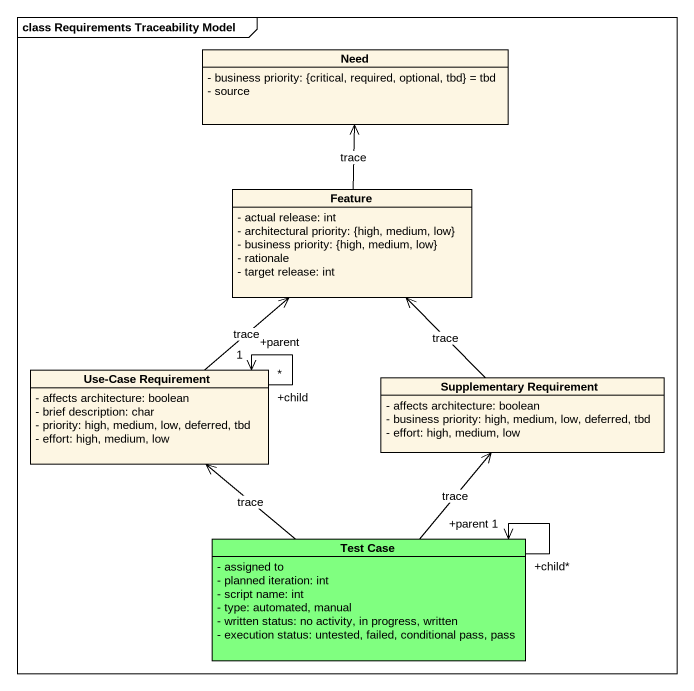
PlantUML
@startuml
mainframe class Requirements Traceability Model
hide circle
hide empty members
skinparam classAttributeIconSize 0
class Need {
  - business priority: {critical, required, optional, tbd} = tbd
  - source
}
class Feature {
  - actual release: int
  - architectural priority: {high, medium, low}
  - business priority: {high, medium, low}
  - rationale
  - target release: int
}
class "Use-Case Requirement" as Use_Case_Requirement {
  - affects architecture: boolean
  - brief description: char
  - priority: high, medium, low, deferred, tbd
  - effort: high, medium, low
}
class "Supplementary Requirement" as Supplementary_Requirement {
  - affects architecture: boolean
  - business priority: high, medium, low, deferred, tbd
  - effort: high, medium, low
}
class "Test Case" as Test_Case #80FF80 {
  - assigned to
  - planned iteration: int
  - script name: int
  - type: automated, manual
  - written status: no activity, in progress, written
  - execution status: untested, failed, conditional pass, pass
}
Feature -up-> Need : trace
Use_Case_Requirement -up-> Feature : trace
Use_Case_Requirement "+child\n*" --> "+parent\n1" Use_Case_Requirement
Supplementary_Requirement -up-> Feature : trace
Test_Case -up-> Use_Case_Requirement : trace
Test_Case -up-> Supplementary_Requirement : trace
Test_Case "+child*" --> "+parent 1" Test_Case
@enduml
